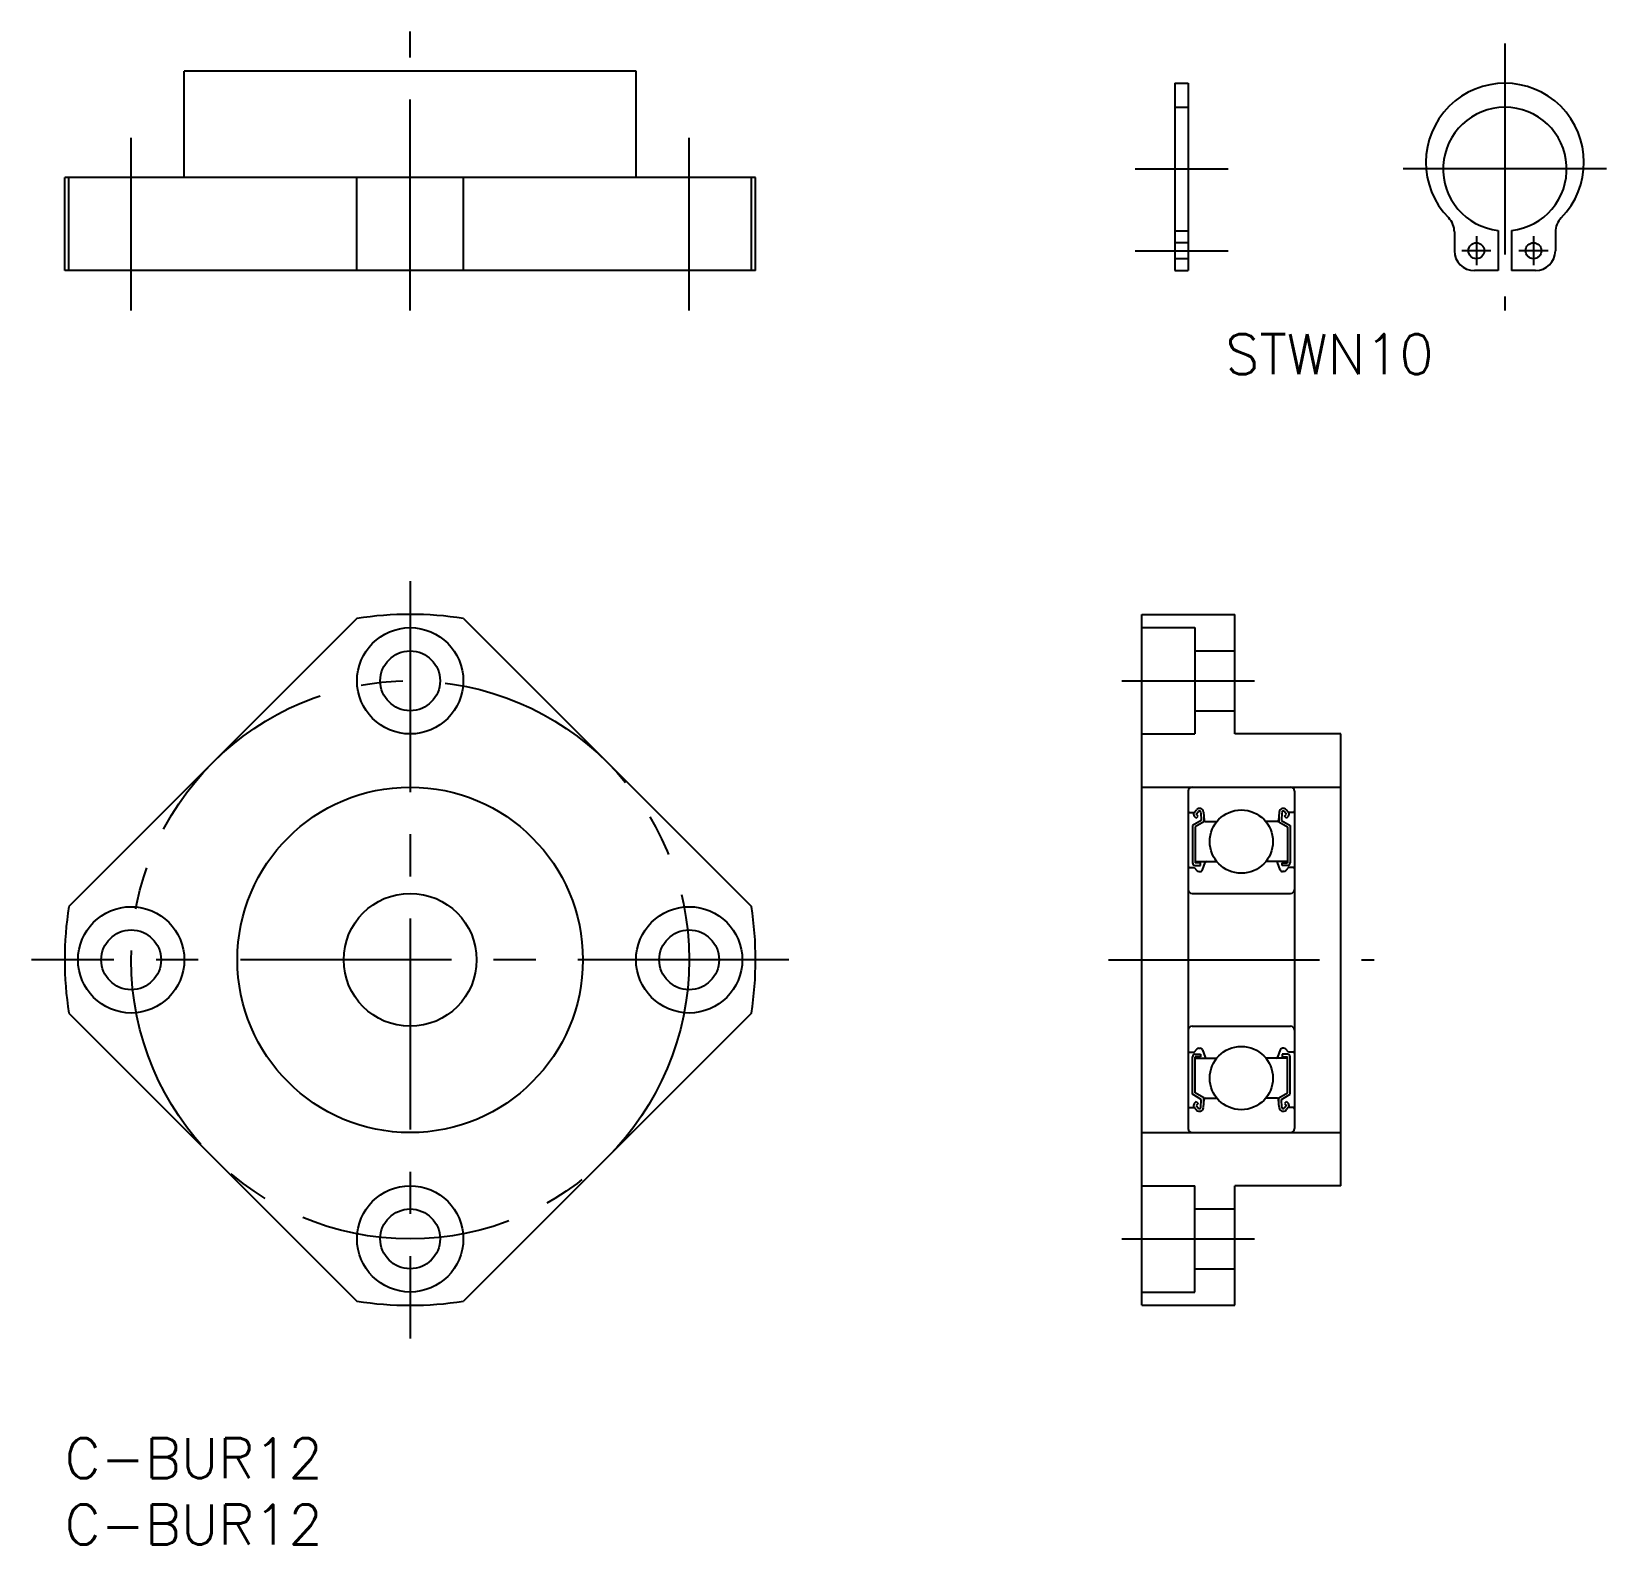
# Model space of a CAD drawing. Extents: x -2 to 116, y -8 to 106.
import ezdxf

# ---------------------------------------------------------------- set-up
doc = ezdxf.new("R2010")
doc.units = 0
doc.header["$LTSCALE"] = 0.5
doc.linetypes.add('CENTER', pattern=[50.8, 31.75, -6.35, 6.35, -6.35])
doc.linetypes.add('DASHED', pattern=[19.05, 12.7, -6.35])
for name, color, linetype in [('MSM_CENTER', 1, 'CENTER'), ('MSM_CONTINUOUS', 7, 'CONTINUOUS'), ('MSM_DASHED', 4, 'DASHED'), ('MSM_PART_NUMBER', 7, 'CONTINUOUS')]:
    doc.layers.add(name, color=color, linetype=linetype)
doc.styles.get("Standard").update_dxf_attribs({"font": 'txt.shx', "height": 2, "bigfont": 'bigfont.shx'})

# ---------------------------------------------------------------- blocks, each defined once
blk = doc.blocks.new('*U2')
at = {"layer": 'MSM_PART_NUMBER'}
blk.add_text('C-BUR12', height=3, dxfattribs=at).set_placement((0, -3))
blk = doc.blocks.new('*U3')
at = {"layer": 'MSM_PART_NUMBER'}
blk.add_text('C-BUR12', height=3, dxfattribs=at).set_placement((0, -8))
blk = doc.blocks.new('*U5')
at = {"layer": 'MSM_PART_NUMBER'}
blk.add_text('STWN10', height=3, dxfattribs=at).set_placement((87.35, 80.09))

msp = doc.modelspace()

# ---------------------------------------------------------------- linework, layer by layer
at = {"layer": 'MSM_CENTER'}
for p, q in [((26, 84.87), (26, 105.87)), ((108.4, 104.97), (108.4, 84.87)), ((5, 84.87), (5, 97.87)), ((47, 84.87), (47, 97.87)), ((80.56, 95.52), (87.56, 95.52)), ((116.05, 95.52), (100.75, 95.52)), ((106.25, 90.47), (106.25, 88.27)), ((110.55, 90.47), (110.55, 88.27)), ((80.56, 89.37), (87.56, 89.37)), ((107.35, 89.37), (105.15, 89.37)), ((111.65, 89.37), (109.45, 89.37)), ((26, 64.5), (26, 7.5)), ((79.56, 57), (89.56, 57)), ((54.5, 36), (-2.5, 36)), ((78.56, 36), (98.56, 36)), ((79.56, 15), (89.56, 15))]:
    msp.add_line(p, q, dxfattribs=at)
msp.add_circle((26, 36), 21, dxfattribs=at)
at = {"layer": 'MSM_CONTINUOUS'}
for p, q in [((9, 94.87), (9, 102.87)), ((43, 102.87), (9, 102.87)), ((43, 94.87), (43, 102.87)), ((83.56, 101.97), (83.56, 87.87)), ((83.56, 101.97), (84.56, 101.97)), ((84.56, 101.97), (84.56, 87.87)), ((0, 87.87), (0, 94.87)), ((52, 94.87), (0, 94.87)), ((0.31, 87.87), (0.31, 94.87)), ((21.99, 87.87), (21.99, 94.87)), ((30.01, 87.87), (30.01, 94.87)), ((51.69, 87.87), (51.69, 94.87)), ((52, 87.87), (52, 94.87)), ((104.6, 90.78), (104.6, 89.37)), ((107.9, 90.89), (107.9, 87.87)), ((108.9, 90.89), (108.9, 87.87)), ((112.2, 90.78), (112.2, 89.37)), ((52, 87.87), (0, 87.87)), ((83.56, 87.87), (84.56, 87.87)), ((107.9, 87.87), (106.1, 87.87)), ((110.7, 87.87), (108.9, 87.87)), ((21.99, 61.69), (0.31, 40.01)), ((30.01, 61.69), (51.69, 40.01)), ((81.06, 10), (81.06, 62)), ((81.06, 62), (88.06, 62)), ((88.06, 53), (88.06, 62)), ((81.06, 61), (85.06, 61)), ((85.06, 61), (85.06, 53)), ((85.06, 59.25), (88.06, 59.25)), ((85.06, 54.75), (88.06, 54.75)), ((81.06, 53), (85.06, 53)), ((96.06, 53), (88.06, 53)), ((96.06, 19), (96.06, 53)), ((81.06, 49), (96.06, 49)), ((84.56, 48.7), (84.56, 23.3)), ((92.56, 48.7), (92.56, 23.3)), ((84.66, 47.1), (85.02, 47.1)), ((85.54, 46.5), (84.89, 46.12)), ((85.01, 47.09), (85.18, 47.29)), ((85.16, 46.67), (85.02, 46.82)), ((85.74, 46.38), (85.09, 46.01)), ((85.16, 46.96), (85.33, 47.16)), ((85.3, 46.82), (85.16, 46.96)), ((85.16, 46.67), (85.3, 46.82)), ((85.51, 47.1), (85.54, 46.5)), ((85.71, 47.12), (85.76, 46.49)), ((85.74, 46.75), (85.74, 46.38)), ((85.86, 46.4), (86.71, 46.4)), ((91.26, 46.4), (90.41, 46.4)), ((91.41, 47.12), (91.36, 46.49)), ((91.38, 46.75), (91.38, 46.38)), ((91.38, 46.38), (92.03, 46.01)), ((91.61, 47.1), (91.58, 46.5)), ((91.58, 46.5), (92.23, 46.12)), ((91.96, 46.96), (91.79, 47.16)), ((91.82, 46.82), (91.96, 46.96)), ((91.96, 46.67), (91.82, 46.82)), ((92.11, 47.09), (91.94, 47.29)), ((91.96, 46.67), (92.1, 46.82)), ((92.46, 47.1), (92.1, 47.1)), ((84.89, 46.12), (84.89, 43.3)), ((85.09, 46.01), (85.09, 43.3)), ((92.03, 46.01), (92.03, 43.3)), ((92.23, 46.12), (92.23, 43.3)), ((84.66, 42.95), (85.01, 42.95)), ((85.01, 42.95), (85.2, 42.72)), ((85.09, 43.4), (86.71, 43.4)), ((85.49, 43.3), (85.09, 43.3)), ((85.09, 43.1), (85.49, 43.1)), ((85.49, 43.1), (85.49, 43.3)), ((85.64, 42.78), (85.84, 43.33)), ((92.03, 43.4), (90.41, 43.4)), ((91.48, 42.78), (91.28, 43.33)), ((91.63, 43.3), (92.03, 43.3)), ((91.63, 43.1), (91.63, 43.3)), ((92.03, 43.1), (91.63, 43.1)), ((92.11, 42.95), (91.92, 42.72)), ((92.46, 42.95), (92.11, 42.95)), ((85.35, 42.65), (85.45, 42.65)), ((91.77, 42.65), (91.67, 42.65)), ((84.86, 41), (92.26, 41)), ((0.31, 31.99), (21.99, 10.31)), ((51.69, 31.99), (30.01, 10.31)), ((84.86, 31), (92.26, 31)), ((84.66, 29.05), (85.01, 29.05)), ((84.89, 25.88), (84.89, 28.7)), ((85.01, 29.05), (85.2, 29.28)), ((85.09, 28.9), (85.49, 28.9)), ((85.49, 28.7), (85.09, 28.7)), ((85.09, 25.99), (85.09, 28.7)), ((85.09, 28.6), (86.71, 28.6)), ((85.35, 29.35), (85.45, 29.35)), ((85.49, 28.9), (85.49, 28.7)), ((85.64, 29.22), (85.84, 28.67)), ((92.03, 28.6), (90.41, 28.6)), ((91.48, 29.22), (91.28, 28.67)), ((92.03, 28.9), (91.63, 28.9)), ((91.63, 28.9), (91.63, 28.7)), ((91.63, 28.7), (92.03, 28.7)), ((91.77, 29.35), (91.67, 29.35)), ((92.11, 29.05), (91.92, 29.28)), ((92.03, 25.99), (92.03, 28.7)), ((92.46, 29.05), (92.11, 29.05)), ((92.23, 25.88), (92.23, 28.7)), ((84.66, 24.9), (85.02, 24.9)), ((85.54, 25.5), (84.89, 25.88)), ((85.01, 24.91), (85.18, 24.71)), ((85.16, 25.33), (85.02, 25.18)), ((85.74, 25.62), (85.09, 25.99)), ((85.16, 25.33), (85.3, 25.18)), ((85.3, 25.18), (85.16, 25.04)), ((85.16, 25.04), (85.33, 24.84)), ((85.51, 24.9), (85.54, 25.5)), ((85.71, 24.88), (85.76, 25.51)), ((85.74, 25.25), (85.74, 25.62)), ((85.86, 25.6), (86.71, 25.6)), ((91.26, 25.6), (90.41, 25.6)), ((91.41, 24.88), (91.36, 25.51)), ((91.38, 25.62), (92.03, 25.99)), ((91.38, 25.25), (91.38, 25.62)), ((91.58, 25.5), (92.23, 25.88)), ((91.61, 24.9), (91.58, 25.5)), ((91.96, 25.04), (91.79, 24.84)), ((91.96, 25.33), (91.82, 25.18)), ((91.82, 25.18), (91.96, 25.04)), ((92.11, 24.91), (91.94, 24.71)), ((91.96, 25.33), (92.1, 25.18)), ((92.46, 24.9), (92.1, 24.9)), ((81.06, 23), (96.06, 23)), ((81.06, 19), (85.06, 19)), ((85.06, 11), (85.06, 19)), ((88.06, 10), (88.06, 19)), ((96.06, 19), (88.06, 19)), ((85.06, 17.25), (88.06, 17.25)), ((85.06, 12.75), (88.06, 12.75)), ((81.06, 11), (85.06, 11)), ((81.06, 10), (88.06, 10))]:
    msp.add_line(p, q, dxfattribs=at)
for centre, radius in [((106.25, 89.37), 0.6), ((110.55, 89.37), 0.6), ((26, 57), 4), ((26, 57), 2.25), ((26, 36), 13), ((88.56, 44.9), 2.38), ((26, 36), 5), ((5, 36), 4), ((47, 36), 4), ((5, 36), 2.25), ((47, 36), 2.25), ((88.56, 27.1), 2.38), ((26, 15), 4), ((26, 15), 2.25)]:
    msp.add_circle(centre, radius, dxfattribs=at)
for centre, radius, start, end in [((108.4, 96.02), 5.95, 315.3497, 224.6503), ((108.4, 95.52), 4.65, 276.1728, 263.8272), ((103.1, 90.78), 1.5, 360, 44.6503), ((113.7, 90.78), 1.5, 135.3497, 180), ((106.1, 89.37), 1.5, 180, 270), ((110.7, 89.37), 1.5, 270, 0), ((26, 36), 26, 81.1289, 98.8711), ((84.86, 48.7), 0.3, 90, 180), ((92.26, 48.7), 0.3, 0, 90), ((84.66, 47.2), 0.1, 180, 270), ((85.16, 46.96), 0.2, 140.137, 225.002), ((85.41, 47.1), 0.3, 4.9354, 140.137), ((85.41, 47.1), 0.1, 3.1017, 139.9503), ((85.86, 46.5), 0.1, 184.9354, 270), ((91.26, 46.5), 0.1, 270, 355.0646), ((91.71, 47.1), 0.3, 39.863, 175.0646), ((91.71, 47.1), 0.1, 40.0497, 176.8983), ((91.96, 46.96), 0.2, 314.998, 39.863), ((92.46, 47.2), 0.1, 270, 0), ((84.66, 42.85), 0.1, 90, 180.8103), ((85.09, 43.3), 0.2, 180, 270), ((85.35, 42.85), 0.2, 219.9762, 270), ((85.45, 42.85), 0.2, 270, 339.9916), ((85.93, 43.3), 0.1, 90, 159.9916), ((91.19, 43.3), 0.1, 20.0084, 90), ((91.67, 42.85), 0.2, 200.0084, 270), ((91.77, 42.85), 0.2, 270, 320.0238), ((92.03, 43.3), 0.2, 270, 0), ((92.46, 42.85), 0.1, 359.1897, 90), ((84.86, 41.3), 0.3, 180, 270), ((92.26, 41.3), 0.3, 270, 0), ((26, 36), 26, 171.1289, 188.8711), ((26, 36), 26, 351.1289, 8.8711), ((84.86, 30.7), 0.3, 90, 180), ((92.26, 30.7), 0.3, 0, 90), ((84.66, 29.15), 0.1, 179.1897, 270), ((85.09, 28.7), 0.2, 90, 180), ((85.35, 29.15), 0.2, 90, 140.0238), ((85.45, 29.15), 0.2, 20.0084, 90), ((85.93, 28.7), 0.1, 200.0084, 270), ((91.19, 28.7), 0.1, 270, 339.9916), ((91.67, 29.15), 0.2, 90, 159.9916), ((91.77, 29.15), 0.2, 39.9762, 90), ((92.03, 28.7), 0.2, 0, 90), ((92.46, 29.15), 0.1, 270, 0.8103), ((84.66, 24.8), 0.1, 90, 180), ((85.16, 25.04), 0.2, 134.998, 219.863), ((85.41, 24.9), 0.1, 220.0497, 356.8983), ((85.86, 25.5), 0.1, 90, 175.0646), ((91.26, 25.5), 0.1, 4.9354, 90), ((91.71, 24.9), 0.1, 183.1017, 319.9503), ((91.96, 25.04), 0.2, 320.137, 45.002), ((92.46, 24.8), 0.1, 0, 90), ((85.41, 24.9), 0.3, 219.863, 355.0646), ((91.71, 24.9), 0.3, 184.9354, 320.137), ((84.86, 23.3), 0.3, 180, 270), ((92.26, 23.3), 0.3, 270, 0), ((26, 36), 26, 261.1289, 278.8711)]:
    msp.add_arc(centre, radius, start, end, dxfattribs=at)
at = {"layer": 'MSM_DASHED'}
for p, q in [((83.56, 100.17), (84.56, 100.17)), ((83.56, 90.87), (84.56, 90.87)), ((84.56, 89.97), (83.56, 89.97)), ((84.56, 88.77), (83.56, 88.77)), ((88.06, 11), (88.06, 19))]:
    msp.add_line(p, q, dxfattribs=at)

# ---------------------------------------------------------------- block references
at = {"layer": 'MSM_CONTINUOUS'}
for name in ['*U5', '*U2', '*U3']:
    msp.add_blockref(name, (0, 0), dxfattribs=at)

doc.saveas('drawing.dxf')
